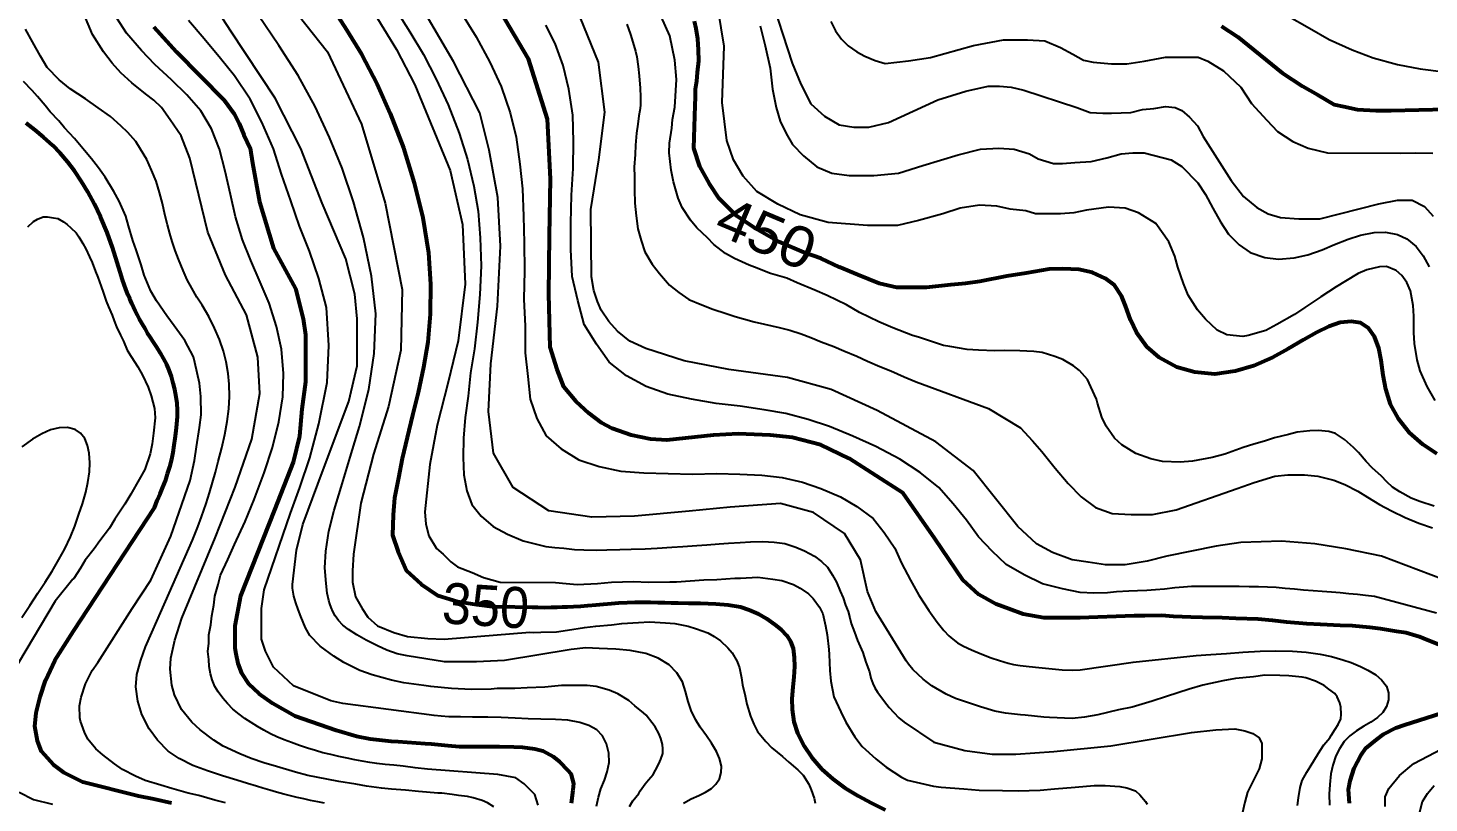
# Model space of a CAD drawing. Header units: metres. Extents: x 552626 to 559174, y 1843804 to 1852371.
# Drawn here: x 557524 to 558106, y 1845001 to 1845323 of the extents above; entities that cross this region are included whole.
import ezdxf
from ezdxf.enums import TextEntityAlignment as Align

# ---------------------------------------------------------------- set-up
doc = ezdxf.new("R2010")
doc.units = ezdxf.units.M
doc.header["$LTSCALE"] = 6.8
doc.layers.add('1', color=7, linetype='Continuous', lineweight=25)
doc.layers.add('2', color=7, linetype='Continuous', lineweight=53)
doc.layers.add('4', color=7, linetype='Continuous')

msp = doc.modelspace()

# ---------------------------------------------------------------- linework, layer by layer
at = {"layer": '1'}
for points in [[(557778.15, 1845005.4), (557778.79, 1845006.43), (557780.89, 1845009.36), (557782.2, 1845011.04), (557784.11, 1845013.28), (557785.13, 1845015.02), (557786.51, 1845017.67), (557787.4, 1845019.68), (557788.16, 1845021.97), (557788.19, 1845023.97), (557787.98, 1845025.65), (557787.28, 1845028.23), (557786.46, 1845030.22), (557784.96, 1845033.08), (557783.6, 1845034.81), (557781.23, 1845037.84), (557780.15, 1845038.85), (557776.54, 1845041.82), (557773.99, 1845043.97), (557769.45, 1845046.83), (557765.84, 1845048.28), (557760.42, 1845049.79), (557756.66, 1845050.17), (557750.47, 1845050.25), (557746.09, 1845050.28), (557739.14, 1845049.6), (557731.76, 1845049.24), (557726.66, 1845048.98), (557719.34, 1845048.92), (557716.8, 1845048.7), (557708.63, 1845048.63), (557700.41, 1845048.93), (557691.83, 1845049.86), (557688.93, 1845050.25), (557680.61, 1845051.3), (557675.43, 1845052.46), (557667.35, 1845054.69), (557662.28, 1845056.43), (557655.58, 1845059.78), (557651.54, 1845062.41), (557645.79, 1845066.54), (557641.52, 1845071.05), (557639.71, 1845074.15), (557637.78, 1845078.85), (557636.66, 1845081.76), (557635.64, 1845084.58), (557634.91, 1845087.34), (557634.3, 1845090.69), (557634.3, 1845092.21), (557636.03, 1845106.4), (557638.55, 1845117.13), (557646.98, 1845139.8), (557657.66, 1845168.16), (557661.24, 1845183.05), (557661.24, 1845191.26), (557661.24, 1845202.56), (557660.22, 1845212.83), (557656.51, 1845227.5), (557646.69, 1845250.57), (557637.79, 1845273.32), (557627.08, 1845294.25), (557608.68, 1845322.14), (557591.56, 1845348.64)], [(557696.35, 1845005.43), (557694.72, 1845005.51), (557689.92, 1845005.86), (557686.64, 1845006.21), (557681.26, 1845006.68), (557675.5, 1845007.1), (557671.26, 1845007.52), (557665.05, 1845008.45), (557660.58, 1845009.23), (557653.5, 1845010.34), (557648.52, 1845011.33), (557640.73, 1845012.83), (557635.52, 1845014.17), (557627.71, 1845016.52), (557622.37, 1845018.14), (557617.19, 1845019.96), (557612.39, 1845021.84), (557605.53, 1845024.97), (557601.6, 1845027.52), (557595.93, 1845031.76), (557592.49, 1845034.94), (557588.2, 1845040.3), (557585.26, 1845046.31), (557584.18, 1845050.36), (557583.45, 1845057.02), (557583.82, 1845061.63), (557585.36, 1845069.06), (557588.3, 1845078.27), (557602.23, 1845111.65), (557610.49, 1845132.59), (557617.45, 1845152.6), (557620.74, 1845171.54), (557619.88, 1845186.67), (557615.2, 1845204.28), (557606.43, 1845220.78), (557599.08, 1845238.61), (557591.61, 1845269.32), (557588.03, 1845278.56), (557583.42, 1845285.23), (557579.83, 1845290.37), (557576.76, 1845293.45), (557573.18, 1845296.02), (557567.55, 1845300.64), (557562.94, 1845304.74), (557559.35, 1845308.85), (557555.77, 1845313.47), (557551.16, 1845320.66), (557542.97, 1845340.69)], [(557630.88, 1845336.36), (557648.91, 1845313.54), (557663.01, 1845283.52), (557672.8, 1845250.6), (557679.89, 1845214.7)], [(557832.4, 1845338.25), (557841.88, 1845308.76), (557845.56, 1845300.12), (557849.65, 1845291.9), (557855.29, 1845286.77), (557861.43, 1845283.17), (557867.57, 1845282.15), (557873.72, 1845282.15), (557881.91, 1845284.2), (557902.46, 1845293.6), (557914.08, 1845297.21), (557923.3, 1845299.22), (557928.1, 1845299.22), (557932.91, 1845298.82), (557938.12, 1845297.61), (557960.15, 1845290.38), (557965.76, 1845288.37), (557970.97, 1845287.97), (557974.58, 1845287.97), (557982.59, 1845288.37), (557987.4, 1845289.58), (557992.2, 1845289.98), (557997.01, 1845290.78), (558001.02, 1845290.38), (558003.82, 1845289.18), (558007.03, 1845286.36), (558010.23, 1845282.75), (558012.64, 1845278.33), (558024.25, 1845260.08), (558029.37, 1845253.4), (558035, 1845248.78), (558039.61, 1845246.21), (558044.73, 1845244.67), (558052.41, 1845244.16), (558061.11, 1845244.16), (558085.69, 1845250.32), (558093.37, 1845251.86), (558099.52, 1845251.86), (558104.64, 1845249.29), (558108.22, 1845245.18)], [(557626.01, 1845149.18), (557628.66, 1845159.78), (557630.26, 1845170.11), (557630.55, 1845179.91), (557629.78, 1845190.03), (557627.64, 1845199.35), (557624.65, 1845209.03), (557620.88, 1845217.82), (557616.97, 1845226.77), (557613.5, 1845235.46), (557610.62, 1845244.9), (557608.49, 1845254.17), (557606.36, 1845263.97), (557603.96, 1845273.05), (557600.59, 1845281.49), (557596.16, 1845288.97), (557590.36, 1845295.6), (557584.08, 1845301.86), (557577.12, 1845308.25), (557571.51, 1845314.06), (557565.39, 1845321.2), (557561.38, 1845327.44)], [(557790.85, 1845058.79), (557786.19, 1845061.55), (557781.16, 1845063.51), (557774.65, 1845064.77), (557768.57, 1845065.31), (557761.7, 1845065.59), (557756.14, 1845065.83), (557750.05, 1845065.13), (557722.33, 1845060.59), (557710.69, 1845060.03), (557697.39, 1845060.03), (557681.99, 1845062.49), (557677.82, 1845063.45), (557673.53, 1845064.97), (557669.63, 1845066.65), (557664.85, 1845069.12), (557661.1, 1845071.22), (557657.64, 1845073.48), (557655.28, 1845075.3), (557653.44, 1845077.26), (557652.05, 1845079.13), (557651.04, 1845081.03), (557650.4, 1845082.63), (557649.81, 1845084.18), (557649.46, 1845085.52), (557648.71, 1845088.61), (557648.35, 1845092.6), (557647.75, 1845099.07), (557648.2, 1845106.03), (557649.37, 1845114.41), (557651.56, 1845123.11), (557654.49, 1845132.66), (557658.2, 1845145.08), (557662.08, 1845157.89), (557666.04, 1845173.22), (557668.25, 1845188.18), (557668.97, 1845204.61), (557667.09, 1845220.24), (557663.85, 1845236.32), (557659.6, 1845251.13), (557654.92, 1845265.17), (557649.74, 1845277.88), (557643.69, 1845290.83), (557636.67, 1845303.7), (557628.65, 1845316.1), (557620.13, 1845328.55)], [(557666.93, 1845331.68), (557677.45, 1845314.43), (557685.13, 1845299.86), (557699.77, 1845264.17), (557704.91, 1845241.72), (557706.08, 1845216.96), (557703.17, 1845193.5), (557698.96, 1845176.21), (557694.37, 1845158.34), (557691.3, 1845142.12), (557689.28, 1845122.44), (557689.68, 1845117.21), (557690.88, 1845112.39), (557694.09, 1845107.17), (557696.89, 1845104.76), (557700.1, 1845101.55), (557702.9, 1845099.54), (557708.91, 1845097.13), (557713.72, 1845095.12), (557720.53, 1845093.11), (557743.6, 1845092.96), (557748.03, 1845092.56), (557752.64, 1845092.19), (557761.06, 1845092.58), (557766.89, 1845093.12), (557775.97, 1845093.49), (557782.19, 1845093.23), (557791.02, 1845093.29), (557793.78, 1845093.35), (557805.19, 1845094.11), (557810.59, 1845094.31), (557818.04, 1845094.77), (557820.42, 1845094.78), (557827.69, 1845095.21), (557833.87, 1845094.47), (557837.65, 1845093.89), (557842.43, 1845092.21), (557845.29, 1845090.66), (557848.72, 1845088.33), (557850.58, 1845086.38), (557853.21, 1845082.81), (557854.61, 1845080.04), (557855.8, 1845075.05), (557856.46, 1845071.33), (557857.13, 1845065.23)], [(557677.36, 1845330.89), (557683.09, 1845321.83), (557688.74, 1845312.42), (557693.97, 1845302.18), (557698.92, 1845291.53), (557703.53, 1845279.65), (557707.04, 1845268.81), (557709.7, 1845257.7), (557711.38, 1845247.29), (557712.29, 1845236.28), (557712.66, 1845224.57), (557712.18, 1845212.73), (557711.11, 1845201.24), (557709.87, 1845190.12), (557708.23, 1845180.15), (557707.27, 1845170.46), (557705.98, 1845161.59), (557705.41, 1845153.01), (557705.18, 1845145), (557705.44, 1845137.76), (557706.8, 1845131.1), (557708.81, 1845125.41), (557712.64, 1845120.58), (557717.67, 1845116.31), (557723.62, 1845113.17), (557730.13, 1845110.4), (557735.17, 1845109.02), (557739.55, 1845108.02), (557743.3, 1845107.63), (557746.98, 1845107.29), (557751.5, 1845106.8), (557755.32, 1845106.56), (557760.55, 1845106.45), (557764.84, 1845106.6), (557770.25, 1845106.76), (557774.98, 1845106.88), (557780.87, 1845107.08), (557785.75, 1845107.28), (557791.97, 1845107.68), (557796.47, 1845107.95), (557802.36, 1845108.42), (557806.48, 1845108.7), (557811.54, 1845109.1), (557815.46, 1845109.37), (557820.24, 1845109.71), (557824.53, 1845109.89), (557829.66, 1845110.06), (557834.48, 1845109.74), (557838.9, 1845109.26), (557843.47, 1845107.67), (557847.03, 1845106.18), (557851.24, 1845103.96), (557854.02, 1845101.73), (557856.62, 1845099.42), (557858.64, 1845096.01), (557860.26, 1845093.19), (557861.8, 1845089.39), (557863.04, 1845086.6), (557864.12, 1845083.63), (557865.18, 1845080.98), (557865.88, 1845078.4), (557866.45, 1845075.98), (557867.78, 1845072.35), (557869, 1845068.9), (557871.23, 1845063.88), (557872.48, 1845059.97), (557873.98, 1845055.91), (557874.56, 1845053.27), (557875.41, 1845051.02), (557876.25, 1845049.2), (557877.42, 1845047.5), (557878.68, 1845045.66), (557880.28, 1845043.61), (557882.17, 1845041.15), (557884.11, 1845038.97), (557886.28, 1845036.75), (557888.46, 1845034.94), (557900.78, 1845026.7), (557913.61, 1845023.23), (557924.96, 1845021.75)], [(558006.77, 1845048.71), (557997.45, 1845045.64), (557991.51, 1845043.66), (557983.17, 1845041.19), (557977.41, 1845040.09), (557968.91, 1845038.08), (557963.42, 1845037.1), (557958.26, 1845036.55), (557948.79, 1845036.98), (557946.49, 1845037.08), (557938.68, 1845037.9), (557936.76, 1845038.04), (557930.5, 1845038.69), (557926.11, 1845039.56), (557920.08, 1845041.38), (557916.02, 1845042.68), (557909.75, 1845044.84), (557905.91, 1845046.64), (557899.96, 1845050.08), (557896.38, 1845052.87), (557892.07, 1845056.9), (557890.27, 1845059.14), (557889.25, 1845060.44), (557876.6, 1845080.95), (557873.2, 1845089.33), (557870.23, 1845102.51), (557863.62, 1845113.43), (557850.7, 1845122.15), (557837.12, 1845125.81), (557816.19, 1845124.34), (557799.16, 1845122.64), (557776.41, 1845120.54), (557758.73, 1845120.13), (557740.84, 1845122.86), (557725.99, 1845132.52), (557717.79, 1845146.72), (557715.7, 1845164.05), (557716.77, 1845183.94), (557719.49, 1845207.86), (557720.72, 1845232.79), (557719.57, 1845252.92), (557716.04, 1845272.63), (557712.07, 1845288.15), (557701.18, 1845309.44), (557689.89, 1845328.92)], [(557704.28, 1845329.96), (557710.65, 1845319.8), (557716.35, 1845309.28), (557721.05, 1845299.09), (557724.67, 1845288.15), (557727.3, 1845277.99), (557728.76, 1845266.85), (557729.85, 1845256.54), (557730.25, 1845245.18), (557730.58, 1845234.12), (557730.65, 1845222.47), (557730.45, 1845210.74), (557730.95, 1845199.46), (557730.99, 1845188.43), (557732.07, 1845178.61), (557733.05, 1845169.26), (557735.79, 1845161.2)], [(557943.35, 1845109.12), (557935.67, 1845116.3), (557917.04, 1845139.62), (557901.65, 1845151.5), (557877.23, 1845164.46), (557858.14, 1845173.2), (557840, 1845178.23), (557815.52, 1845181.54), (557796.99, 1845185.15), (557781.05, 1845190.24), (557774.39, 1845193.32), (557769.27, 1845197.42), (557765.69, 1845201.53), (557762.61, 1845206.15), (557761.08, 1845209.75), (557759.54, 1845214.37), (557758.52, 1845220.02), (557758.27, 1845248.01), (557761.53, 1845268.7), (557764.03, 1845288.42), (557761.47, 1845309.17), (557753.88, 1845327.97)], [(558016.44, 1845145.01), (558008.26, 1845143.41), (558003.08, 1845143.05), (557995.71, 1845143.36), (557990.93, 1845144.38), (557984.74, 1845146.65), (557978.88, 1845150.2), (557975.86, 1845153.05), (557972.29, 1845158.03), (557970.59, 1845161.71), (557968.82, 1845167.49), (557968.31, 1845169.23), (557966.05, 1845174.37), (557964.53, 1845177.41), (557961.31, 1845181.1), (557958.78, 1845183.06), (557954.37, 1845185.65), (557951.08, 1845186.86), (557945.82, 1845188.58), (557942.25, 1845188.98), (557936.51, 1845189.22), (557930.22, 1845189.38), (557926.05, 1845189.24), (557919.35, 1845189.54), (557914.66, 1845189.81), (557907.36, 1845191.08), (557904.84, 1845191.53), (557894.43, 1845194.89), (557891.85, 1845195.71), (557883.66, 1845198.86), (557877.93, 1845201.29), (557869.83, 1845205.22), (557864.49, 1845208.35), (557856.49, 1845212.2), (557851.35, 1845214.51), (557843.93, 1845217.58), (557839.69, 1845219.52), (557832.89, 1845221.42), (557826.29, 1845224.02), (557824.09, 1845224.89), (557817.94, 1845227.64), (557814.16, 1845229.73), (557809.31, 1845233.5), (557806.69, 1845236.22), (557802.27, 1845240.32), (557799.68, 1845243.52), (557796.25, 1845248.89), (557794.53, 1845252.77), (557792.54, 1845259.56), (557791.56, 1845264.38), (557790.75, 1845271.6), (557791, 1845275.63), (557791.86, 1845281.73), (557792.16, 1845285.38), (557793.13, 1845290.55), (557793.89, 1845302.03), (557793.09, 1845310.07), (557791.08, 1845320.11), (557787.48, 1845328.15)], [(557948.14, 1845246.19), (557942.93, 1845246.19), (557938.92, 1845247.39), (557932.51, 1845248.2), (557926.9, 1845249.4), (557919.69, 1845249.8), (557911.68, 1845248.6), (557904.47, 1845246.19), (557894.45, 1845243.38), (557885.64, 1845241.37), (557873.22, 1845241.37), (557856.79, 1845242.57), (557845.18, 1845245.79), (557835.96, 1845250.21), (557827.15, 1845255.43), (557821.54, 1845261.86), (557817.53, 1845268.69), (557814.73, 1845276.72), (557812.79, 1845292.42), (557813.7, 1845315.8), (557811.12, 1845331.1)], [(558047.49, 1845328.55), (558056.78, 1845323.36), (558064.96, 1845318.67), (558074.5, 1845314.35), (558083.22, 1845310.97), (558093.4, 1845308.29), (558102.8, 1845306.42), (558112.61, 1845305.23)], [(557573.74, 1845268.84), (557571.19, 1845273.08), (557569.16, 1845276.22), (557565.85, 1845280.02), (557563, 1845282.83), (557558.7, 1845286.58), (557553.6, 1845290.22), (557548.29, 1845293.99), (557541.97, 1845298.07), (557537.42, 1845301.92), (557532.44, 1845307.02), (557529.55, 1845311.74), (557526.27, 1845317.62), (557523.38, 1845322.95)], [(557645.26, 1845219.34), (557641.41, 1845230.69), (557637.23, 1845241.12), (557633.66, 1845251.56), (557629.71, 1845262.64), (557626.45, 1845273.24), (557621.52, 1845284.29), (557616.76, 1845293.9), (557610.21, 1845303.48), (557604.44, 1845310.72), (557597.55, 1845318.94), (557591.16, 1845326.55)], [(557996.55, 1845090.2), (557992.9, 1845089.95), (557989.2, 1845089.65), (557985.36, 1845089.57), (557981.73, 1845089.48), (557976.68, 1845089.1), (557972.9, 1845088.78), (557967.28, 1845088.61), (557961.61, 1845088.92), (557954.2, 1845090.37), (557945.92, 1845092.47), (557938.25, 1845096.19), (557930.82, 1845100.44), (557925.04, 1845106.02), (557919.31, 1845112.06), (557914.38, 1845118.89), (557908.79, 1845125.76), (557902.85, 1845132.46), (557895.04, 1845138.78), (557886.58, 1845144.28), (557876.7, 1845149.5), (557867.11, 1845153.79), (557857.35, 1845157.88), (557848.57, 1845160.77), (557839.26, 1845163.22), (557830.21, 1845164.75), (557820.23, 1845166.24), (557810.27, 1845167.38), (557800.14, 1845169.21), (557790.26, 1845171.26), (557781.19, 1845174.51), (557773.13, 1845178.84), (557765.83, 1845184.56), (557760.56, 1845192.06), (557755.49, 1845200.27), (557752.87, 1845210.18), (557750.5, 1845220.13), (557749.98, 1845231.37), (557749.9, 1845242.34), (557750.2, 1845254.01), (557750.91, 1845265.07), (557751, 1845276.29), (557750.71, 1845287.19), (557749.1, 1845298.01), (557746.82, 1845307.78), (557743.4, 1845317.02), (557739.55, 1845324.63)], [(557773.18, 1845324.97), (557774.72, 1845320.75), (557775.74, 1845317.56), (557776.86, 1845313.83), (557777.3, 1845311.42), (557777.9, 1845307.36), (557778.3, 1845303.51), (557778.77, 1845298.38), (557778.89, 1845294.76), (557778.87, 1845291.27), (557778.58, 1845289.19), (557778.21, 1845286.94), (557777.72, 1845283.45), (557777.25, 1845279.72), (557776.78, 1845274.69), (557776.61, 1845270.86), (557776.32, 1845265.55), (557776.43, 1845261.52), (557776.34, 1845256.18), (557776.59, 1845250.69), (557777.02, 1845245.39), (557777.76, 1845239.96), (557779.14, 1845235.13), (557780.66, 1845230.47), (557783.8, 1845225.28), (557786.76, 1845221.4), (557790.87, 1845216.53), (557794.87, 1845213.53), (557798.99, 1845210.6), (557804.41, 1845208.34), (557808.97, 1845206.53), (557814.54, 1845204.83), (557818.15, 1845203.61), (557821.69, 1845202.56), (557826.1, 1845201.39), (557830.36, 1845200.35), (557836.52, 1845199.01), (557840.88, 1845197.8), (557845.61, 1845196.34), (557849.61, 1845194.8), (557853.95, 1845193.03), (557859.19, 1845191.09), (557863.41, 1845189.29), (557868.79, 1845187.03), (557873.13, 1845185.04), (557878.37, 1845182.73), (557882.88, 1845180.92), (557888.49, 1845178.43)], [(557828.66, 1845324.25), (557830.71, 1845316.04), (557832.76, 1845306.79), (557833.78, 1845298.06), (557835.32, 1845290.36), (557836.85, 1845284.71), (557839.41, 1845279.58), (557841.97, 1845274.96), (557846.58, 1845270.34), (557852.21, 1845265.72), (557858.36, 1845263.15), (557865.53, 1845262.12), (557875.77, 1845262.12), (557886.01, 1845263.15), (557896.25, 1845266.23), (557910.88, 1845270.69), (557920.09, 1845273.1), (557927.71, 1845273.51), (557934.12, 1845273.1), (557940.53, 1845271.1), (557944.13, 1845269.09), (557950.54, 1845267.08), (557954.15, 1845267.08), (557959.35, 1845267.48), (557966.16, 1845267.88), (557972.57, 1845269.49), (557978.58, 1845271.1), (557983.39, 1845271.5), (557988.2, 1845271.5), (557999.42, 1845268.69), (558003.82, 1845265.87), (558010.41, 1845259.13), (558013.6, 1845254.2), (558016.69, 1845248.54), (558019.88, 1845242.85), (558023.22, 1845237.77), (558027.65, 1845233.26), (558032.22, 1845230.19), (558038.21, 1845228.06), (558043.99, 1845227.42), (558050.47, 1845227.87), (558056.16, 1845229.22), (558062.05, 1845231.25), (558067.26, 1845233.39), (558072.93, 1845235.62), (558078.08, 1845237.33), (558083.73, 1845238.48), (558088.43, 1845238.62)], [(557857.91, 1845326.1), (557859.87, 1845322.24), (557862.46, 1845318.73), (557865.17, 1845315.98), (557868.79, 1845313.45), (557872.09, 1845311.75), (557876.41, 1845309.92), (557880.5, 1845308.63), (557890.24, 1845309.73), (557899.43, 1845311.16), (557917.29, 1845316.09), (557929.71, 1845318.5), (557939.72, 1845318.5), (557946.93, 1845318.1), (557953.34, 1845315.29), (557958.55, 1845312.48)], [(557958.55, 1845312.48), (557962.96, 1845310.07), (557966.96, 1845309.26), (557974.58, 1845308.46), (557980.99, 1845308.46), (557988.2, 1845309.67), (557997.01, 1845311.27), (558004.22, 1845311.27), (558010.63, 1845311.27), (558014.64, 1845309.67), (558021.05, 1845305.65), (558028.26, 1845298.82), (558032.67, 1845291.99), (558039.08, 1845285.16), (558043.48, 1845280.34), (558049.89, 1845276.32), (558056.3, 1845273.51), (558064.32, 1845271.5), (558094.56, 1845271.47), (558100.87, 1845271.52), (558108.07, 1845271.37)], [(557546.48, 1845045.35), (557548.26, 1845050.9), (557551.08, 1845056.49), (557553.43, 1845059.73), (557567.73, 1845082.26), (557575.49, 1845093.93), (557583.8, 1845112.27), (557591.84, 1845135.37), (557593.56, 1845143.67), (557594.46, 1845149.39), (557595.64, 1845157.44), (557596.32, 1845162.66), (557596.21, 1845170.35), (557595.72, 1845175.8), (557593.79, 1845184.41), (557593.11, 1845186.8), (557589.59, 1845193.59), (557585.21, 1845199.7), (557582.03, 1845203.86), (557577.84, 1845210), (557575.42, 1845214.07), (557572.68, 1845220.76), (557571.39, 1845224.98), (557569.37, 1845231.29), (557567.94, 1845235.1), (557566.23, 1845241.17), (557565.05, 1845245.3), (557562.27, 1845251.52), (557560.07, 1845255.43), (557556.46, 1845261.44), (557553.7, 1845265.28), (557550.85, 1845269.02), (557547.95, 1845272.46), (557543.79, 1845277.55), (557539.62, 1845281.97), (557537.27, 1845284.82), (557533.65, 1845288.64), (557531.61, 1845291.24), (557528.39, 1845294.93), (557526.17, 1845297.51), (557522.57, 1845301.15)], [(557647.59, 1845001.39), (557644.84, 1845001.92), (557641.76, 1845002.51), (557638.98, 1845003.07), (557636.19, 1845003.67), (557633.48, 1845004.36), (557630.71, 1845005.09), (557627.69, 1845005.95), (557624.9, 1845006.75), (557621.97, 1845007.6), (557619.34, 1845008.37), (557615.62, 1845009.52), (557611.14, 1845010.88), (557605.25, 1845012.7), (557598.93, 1845014.74), (557592.94, 1845016.99), (557587.18, 1845019.84), (557582.7, 1845023.01), (557578.15, 1845027.51), (557574.76, 1845032.19), (557571.77, 1845038.15), (557570.08, 1845043.68), (557569.28, 1845049.65), (557569.63, 1845054.76), (557571.24, 1845060.69), (557573.25, 1845066.23), (557575.91, 1845072.22), (557577.93, 1845076.93), (557592.73, 1845110.66), (557595.04, 1845116.1), (557596.46, 1845120.37), (557598.45, 1845125.9), (557599.81, 1845130.29), (557601.12, 1845134.52), (557602.32, 1845138.93), (557603.44, 1845143.35), (557604.97, 1845148.96), (557606.16, 1845154.46), (557607.21, 1845159.89), (557607.87, 1845165.24), (557608.07, 1845170.25), (557608.02, 1845175.36), (557607.61, 1845179.89), (557606.73, 1845184.71), (557605.7, 1845189.12), (557604.04, 1845194.05), (557601.91, 1845198.73), (557599.5, 1845203.5), (557596.77, 1845208.19), (557594.59, 1845211.61), (557592.47, 1845215.26), (557590.61, 1845218.84), (557588.88, 1845222.64), (557586.95, 1845227.39), (557585.61, 1845230.98), (557584.29, 1845234.69), (557583.37, 1845238.04), (557582.44, 1845241.57), (557581.33, 1845245.92), (557580.26, 1845250.48), (557579.02, 1845255.02), (557577.73, 1845259.72), (557575.79, 1845264.29), (557573.74, 1845268.84)], [(558109.07, 1845168.69), (558105.78, 1845174.46), (558102.87, 1845180.94), (558101.54, 1845185.53), (558100.4, 1845192.33), (558100.21, 1845196.87), (558100.22, 1845203.63), (558099.85, 1845208.15), (558098.8, 1845214.2), (558097.23, 1845217.62), (558095.25, 1845220.51), (558092.89, 1845222.69), (558088.88, 1845224.28), (558085.95, 1845224.19), (558080.69, 1845222.87), (558077.06, 1845221.47), (558071.85, 1845218.24), (558067.97, 1845215.86), (558061.54, 1845211.72), (558054.87, 1845207.27), (558050.57, 1845204.36), (558043.29, 1845200.21), (558038.66, 1845197.73), (558031.41, 1845195.58), (558029.16, 1845195.3), (558022.42, 1845195.98), (558018.47, 1845197.86), (558013.61, 1845202.49), (558010.29, 1845206.26), (558006.47, 1845212.44), (558004.44, 1845217.22), (558002.16, 1845224.07), (558000.82, 1845228.66), (557998.36, 1845234.63), (557993.01, 1845242.17), (557985.8, 1845246.59), (557980.19, 1845248.6), (557973.38, 1845249), (557964.16, 1845247.79), (557958.95, 1845246.59), (557953.34, 1845246.19), (557948.14, 1845246.19)], [(557524.33, 1845240.77), (557526.72, 1845242.98), (557528.39, 1845244.04), (557530.75, 1845244.91), (557532.46, 1845244.93), (557535.07, 1845244.59), (557536.83, 1845244.24), (557539.18, 1845242.92), (557540.66, 1845241.77), (557542.26, 1845240.36), (557544.42, 1845238.34), (557545.59, 1845236.59), (557547.17, 1845233.84), (557548.39, 1845231.71), (557549.96, 1845228.29), (557551.01, 1845225.95), (557552.52, 1845222.24), (557553.39, 1845219.87), (557554.82, 1845216.06), (557555.68, 1845213.69), (557556.93, 1845209.85), (557557.87, 1845207.59), (557559.36, 1845204.07), (557560.23, 1845201.7), (557561.2, 1845199.26), (557562.88, 1845195.76), (557564.04, 1845193.33), (557565.65, 1845189.54), (557567.21, 1845186.98), (557570.04, 1845182.58), (557571.99, 1845179.21)], [(558088.43, 1845238.62), (558093.44, 1845237.65), (558097.33, 1845235.75), (558101.19, 1845232.61), (558104.02, 1845228.75), (558106.56, 1845224.13)], [(557760.67, 1845000.14), (557761.42, 1845003.82), (557762.44, 1845007.34), (557763.94, 1845010.9), (557765.07, 1845014.38), (557765.8, 1845018.25), (557765.72, 1845022.12), (557764.81, 1845026.06), (557763.15, 1845029.27), (557760.8, 1845031.79), (557757.47, 1845033.62), (557753.72, 1845034.91), (557748.66, 1845035.8), (557743.61, 1845036.13), (557737.51, 1845036.28), (557732.18, 1845036.41), (557726.75, 1845036.69), (557721.02, 1845036.89), (557715.43, 1845037.11), (557709.07, 1845037.05), (557704.07, 1845037.14), (557699.23, 1845037.2), (557696.07, 1845037.47), (557693.22, 1845037.77), (557655.28, 1845042.8), (557650.29, 1845043.92), (557634.78, 1845050.03), (557626.47, 1845057.81), (557623.14, 1845064.48), (557621.48, 1845069.48), (557621.48, 1845075.04), (557621.48, 1845082.26), (557622.59, 1845090.04), (557633.41, 1845121.79), (557637.31, 1845132.48), (557641.5, 1845144.88), (557645.31, 1845158.9), (557648.64, 1845176.15), (557649.42, 1845191.45), (557648.42, 1845207.24), (557645.26, 1845219.34)], [(557679.89, 1845214.7), (557679.35, 1845189.61), (557674.25, 1845166.21), (557668, 1845146.34), (557662.68, 1845126.04), (557659.63, 1845104.76), (557659.23, 1845097.93), (557659.23, 1845093.11), (557660.43, 1845087.09), (557663.23, 1845082.27), (557665.64, 1845078.65), (557669.64, 1845075.03), (557676.45, 1845072.22), (557682.06, 1845070.62), (557690.48, 1845069.81), (557697.29, 1845069.41), (557732.86, 1845072.4), (557734.59, 1845072.24), (557737.53, 1845072.32), (557743.97, 1845072.55), (557748.54, 1845073.22), (557755.64, 1845074.3), (557760.32, 1845074.89), (557766.82, 1845075.42), (557771.13, 1845075.96), (557778.1, 1845076.45), (557782.65, 1845076.64), (557789.26, 1845076.23), (557793.1, 1845075.95), (557798.66, 1845074.84), (557802.12, 1845073.84), (557806.81, 1845072.05), (557809.56, 1845070.59), (557812.17, 1845068.73), (557815.19, 1845065.87), (557816.97, 1845063.81), (557819.05, 1845060.17), (557820.04, 1845057.54), (557820.85, 1845053.36), (557821.31, 1845050.47), (557822.35, 1845045.94), (557823.07, 1845042.51), (557824.55, 1845037.46), (557825.91, 1845034.21), (557827.54, 1845031.08), (557830.91, 1845026.94), (557833.43, 1845024.31), (557837.88, 1845020.68), (557840.54, 1845018.44), (557844.27, 1845015.2), (557846.45, 1845013), (557848.82, 1845009.3), (557849.79, 1845006.85), (557850.98, 1845003.39), (557851.43, 1845001.35)], [(557571.99, 1845179.21), (557574.33, 1845174.17), (557575.55, 1845170.52), (557576.95, 1845165.37), (557577.26, 1845161.41), (557576.54, 1845155.04), (557576.03, 1845150.7), (557575.24, 1845146.42), (557572.91, 1845139.94), (557570.67, 1845135.76), (557567.15, 1845129.71), (557564.62, 1845125.59), (557560.56, 1845119.28), (557558.26, 1845115.66), (557554.27, 1845110.31), (557551.91, 1845107.06), (557548.23, 1845102.32), (557546.17, 1845099.02), (557543.48, 1845094.69), (557543.02, 1845094.36), (557535.65, 1845085.22), (557514.36, 1845049.45)], [(557888.49, 1845178.43), (557893.36, 1845176.43), (557923.48, 1845165.27), (557936.81, 1845157.35), (557941.74, 1845151.91), (557945.69, 1845147.46), (557951.12, 1845140.53), (557956.55, 1845134.09), (557961.98, 1845128.65), (557967.9, 1845124.19), (557974.81, 1845121.72), (557982.71, 1845121.23), (557991.59, 1845121.23), (558001.46, 1845123.2), (558026.74, 1845132.1), (558033.81, 1845134.54), (558042.4, 1845137.14), (558047.77, 1845137.69), (558054.74, 1845137.76), (558060.28, 1845137.2), (558066.94, 1845135.56), (558071.53, 1845133.68), (558076.98, 1845130.93), (558080.89, 1845128.54), (558085.97, 1845125.49), (558090.83, 1845122.84), (558096.53, 1845119.99), (558102.3, 1845117.64), (558107.88, 1845115.77)], [(557735.79, 1845161.2), (557739.74, 1845154.01), (557745.86, 1845148.51), (557753.24, 1845143.99), (557761.66, 1845141.27), (557770.68, 1845139.3), (557780.34, 1845138.52), (557790.36, 1845138.25), (557800.54, 1845138.04), (557810.56, 1845138.29), (557820.1, 1845138), (557829.32, 1845137.66), (557837.7, 1845136.64), (557846.25, 1845134.72), (557853.8, 1845132.14), (557861.97, 1845128.63), (557868.75, 1845124.62), (557875.52, 1845119.55), (557880.15, 1845113.83), (557884.6, 1845107.3), (557887.38, 1845101.05), (557891.03, 1845094.04), (557894.52, 1845087.71), (557898.61, 1845081.36), (557902.18, 1845076.54), (557904.91, 1845073.04), (557906.95, 1845070.93), (557908.7, 1845069.45), (557910.62, 1845068.02), (557913.11, 1845066.55), (557916.46, 1845064.98), (557920.05, 1845063.5), (557924.52, 1845061.76), (557927.98, 1845060.57), (557931.6, 1845059.46), (557933.85, 1845058.99), (557936.58, 1845058.57), (557940.31, 1845058.13), (557944.36, 1845057.68), (557949.9, 1845057.1), (557954.02, 1845056.79), (557958.55, 1845056.61), (557961.49, 1845056.79), (557983.51, 1845059.96), (558009.79, 1845062.74), (558015.81, 1845063.09), (558022.33, 1845063.59), (558029.15, 1845064.09), (558036.33, 1845064.45), (558042.81, 1845064.61), (558049.78, 1845064.48), (558055.45, 1845064.1), (558061.33, 1845063.27), (558065.93, 1845062.28), (558070.61, 1845060.95), (558074.18, 1845059.72), (558078.07, 1845058.13), (558081.1, 1845056.61), (558084.41, 1845054.64), (558086.76, 1845052.53), (558088.76, 1845049.96), (558089.62, 1845047.19), (558089.68, 1845044.27), (558088.8, 1845041.44), (558087.26, 1845038.95), (558085.02, 1845036.89), (558082.37, 1845035.04), (558079.35, 1845033.33), (558076.38, 1845031.45), (558073.58, 1845029.27), (558071.26, 1845026.91), (558069.27, 1845023.95), (558067.78, 1845020.97), (558066.51, 1845017.18), (558065.75, 1845013.52), (558065.24, 1845009.11), (558065.07, 1845005.05), (558065.15, 1845000.52)], [(557521.89, 1845078.52), (557525.12, 1845083.41), (557528.5, 1845088.55), (557531.51, 1845093.18), (557534.42, 1845097.79), (557537.28, 1845102.56), (557539.74, 1845107.02), (557542.07, 1845111.98), (557543.86, 1845116.41), (557545.59, 1845121.39), (557547.02, 1845125.77), (557548.4, 1845130.57), (557549.34, 1845134.61), (557549.95, 1845139.07), (557550.09, 1845142.77), (557549.81, 1845146.73), (557549.17, 1845149.92), (557548.08, 1845152.9), (557546.29, 1845155.08), (557543.96, 1845156.64), (557540.8, 1845157.43), (557537.37, 1845157.29), (557533.78, 1845156.51), (557530.16, 1845154.82), (557526.32, 1845152.52), (557521.83, 1845149.39)], [(558108.57, 1845124.77), (558102.63, 1845126.69), (558099.12, 1845128.06), (558094.42, 1845130.71), (558091.33, 1845132.6), (558088.96, 1845134.78), (558086.76, 1845137.17), (558082.9, 1845140.68), (558080.38, 1845143.31), (558077.16, 1845147), (558075.09, 1845149.12), (558071.43, 1845152.46), (558067.6, 1845154.93), (558064.84, 1845155.73), (558060.5, 1845156.23), (558057, 1845156.08), (558051.65, 1845155.5), (558048.05, 1845154.58), (558042.34, 1845153.1), (558038.13, 1845151.81), (558033.73, 1845150.5), (558029.24, 1845149.08), (558021.59, 1845146.41), (558016.44, 1845145.01)], [(557736.44, 1845000.45), (557734.96, 1845004.9), (557730.52, 1845009.36), (557727.06, 1845011.83), (557719.66, 1845013.31), (557690.35, 1845015.49), (557685.33, 1845016.07), (557680.28, 1845016.78), (557676.37, 1845017.1), (557672.76, 1845017.44), (557669.33, 1845017.82), (557666.37, 1845018.25), (557663.31, 1845018.72), (557660.18, 1845019.35), (557657.04, 1845019.98), (557653.5, 1845020.78), (557650.26, 1845021.51), (557646.94, 1845022.3), (557643.83, 1845023.18), (557640.51, 1845024.14), (557637.15, 1845025.36), (557633.86, 1845026.48), (557630.79, 1845027.66), (557627.83, 1845028.91), (557625.13, 1845030.14), (557622.39, 1845031.73), (557619.7, 1845033.19), (557617.18, 1845034.88), (557614.51, 1845036.45), (557612.09, 1845038.35), (557609.56, 1845040.33), (557607.31, 1845042.68), (557605.31, 1845044.94), (557603.46, 1845047.53), (557602.08, 1845049.87), (557600.88, 1845052.61), (557600.22, 1845055.12), (557599.62, 1845058.1), (557599.49, 1845061.02), (557599.19, 1845064.33), (557599.49, 1845067.82), (557599.59, 1845071.23), (557600.35, 1845075.37), (557600.81, 1845079.24), (557601.61, 1845083.67), (557602, 1845087.41), (557603.37, 1845092.14), (557604.45, 1845096.02), (557607.47, 1845102.54), (557610.16, 1845108.82), (557614.59, 1845118.33), (557618.32, 1845127.44), (557622.6, 1845138.61), (557626.01, 1845149.18)], [(558122.58, 1845090.38), (558086.71, 1845103.98), (558071.86, 1845107.06), (558059.06, 1845109.12), (558045.23, 1845110.14), (558028.34, 1845109.63), (558018.1, 1845108.09), (558007.86, 1845106.04), (557997.62, 1845103.98), (557989.43, 1845101.93), (557980.21, 1845100.39), (557972.02, 1845100.39), (557964.85, 1845101.41), (557958.2, 1845102.44), (557950, 1845105.52), (557943.35, 1845109.12)], [(558109.63, 1845080.22), (558083.8, 1845087.23), (558080.16, 1845087.69), (558076.77, 1845088.06), (558073.24, 1845088.36), (558069.61, 1845088.69), (558065.98, 1845088.95), (558062.06, 1845089.29), (558058.33, 1845089.57), (558054.38, 1845089.9), (558050.63, 1845090.23), (558046.77, 1845090.58), (558043.02, 1845090.88), (558039.45, 1845091.09), (558035.6, 1845091.23), (558031.75, 1845091.27), (558027.65, 1845091.35), (558023.89, 1845091.35), (558020.26, 1845091.43), (558016.84, 1845091.4), (558013.57, 1845091.42), (558010.66, 1845091.36), (558007.78, 1845091.37), (558004.47, 1845091.04), (558000.95, 1845090.8), (557996.55, 1845090.2)], [(557857.13, 1845065.23), (557857.3, 1845063.06), (557857.56, 1845056.44), (557858.02, 1845052.02), (557859.22, 1845045.51), (557862.1, 1845039.22), (557864.24, 1845035.01), (557867.95, 1845028.91), (557870.93, 1845024.91), (557876.71, 1845019.74), (557880.95, 1845016.27), (557887.37, 1845012.13), (557889.8, 1845010.91), (557900.57, 1845008.46), (557903.77, 1845008), (557913.18, 1845007.28), (557919.53, 1845006.74), (557929.35, 1845006.54), (557935.73, 1845006.49), (557944.92, 1845006.78), (557950.85, 1845007.24), (557959.41, 1845008.03), (557967.33, 1845008.64), (557971.97, 1845008.74), (557978.03, 1845008.26), (557980.95, 1845007.68), (557984.53, 1845006.42), (557986.35, 1845004.84), (557988.7, 1845001.99), (557989.41, 1845000.94)], [(557796.74, 1845001.27), (557800, 1845003.07), (557803.15, 1845004.58), (557805.84, 1845005.95), (557808.4, 1845007.47), (557810.2, 1845009.28), (557811.72, 1845011.42), (557812.4, 1845014.1), (557812.56, 1845016.76), (557811.76, 1845019.94), (557810.51, 1845022.86), (557808.39, 1845026.31), (557806.25, 1845029.38), (557803.7, 1845032.94), (557801.74, 1845036.07), (557799.93, 1845039.89), (557798.75, 1845043.62), (557797.62, 1845047.74), (557796.28, 1845051.7), (557793.97, 1845055.47), (557790.85, 1845058.79)], [(558051.83, 1845000.33), (558052.28, 1845003.52), (558052.97, 1845007.89), (558053.85, 1845010.76), (558055.7, 1845014.22), (558057.04, 1845016.39), (558059.02, 1845019.59), (558061.33, 1845023.2), (558062.84, 1845025.58), (558065.32, 1845028.55), (558065.87, 1845029.48), (558067.54, 1845032.07), (558068.72, 1845034.02), (558069.86, 1845036.35), (558070, 1845038.27), (558069.81, 1845041.29), (558069.49, 1845043.06), (558068.33, 1845045.48), (558067.29, 1845046.97), (558064.89, 1845048.67), (558062.89, 1845050.22), (558059.34, 1845051.97), (558055.36, 1845053.37), (558053.79, 1845053.75), (558048.3, 1845054.29), (558044.49, 1845054.39), (558038.29, 1845054.47), (558033.61, 1845053.88), (558026.09, 1845053.13), (558020.79, 1845052.18), (558012.46, 1845050.38), (558006.77, 1845048.71)], [(557606.49, 1845001.41), (557601.97, 1845002.55), (557595.35, 1845004.48), (557590.94, 1845005.55), (557584.14, 1845007.45), (557579.59, 1845008.79), (557573.06, 1845010.82), (557569.14, 1845012.52), (557563.66, 1845015.26), (557560.31, 1845017.69), (557555.57, 1845021.38), (557552.59, 1845023.86), (557549.33, 1845027.92), (557547.83, 1845030.78), (557546.2, 1845035.42), (557545.93, 1845036.82), (557545.88, 1845041.76), (557546.48, 1845045.35)], [(557924.96, 1845021.75), (557934.83, 1845021.75), (557950.63, 1845022.74), (557974.32, 1845025.21), (558007.84, 1845030.69), (558017.94, 1845031.81), (558025.8, 1845032.19), (558029.92, 1845031.44), (558033.29, 1845030.31), (558035.9, 1845028.43), (558037.03, 1845026.18), (558037.03, 1845022.8), (558037.03, 1845019.8), (558035.9, 1845015.67), (558031.04, 1845005.92), (558029.92, 1845001.79), (558028.79, 1844996.91)], [(558088.32, 1844999.99), (558088.32, 1845003.95), (558089.8, 1845007.41), (558094.24, 1845012.85), (558100.16, 1845017.8), (558131.57, 1845034.35)], [(558102.57, 1844997.23), (558103.78, 1845002.04), (558105.84, 1845005.34), (558108.56, 1845008.63)], [(557520.78, 1845005.9), (557526.7, 1845002.93), (557534.6, 1845000.95)], [(557717.98, 1844999.77), (557715.29, 1845001.52), (557713.17, 1845002.49), (557709.42, 1845003.55), (557706.98, 1845004.1), (557703.3, 1845004.59), (557700.69, 1845004.93), (557696.35, 1845005.43)], [(557774.27, 1844999.97), (557775.7, 1845002.24), (557778.15, 1845005.4)]]:
    msp.add_lwpolyline(points, dxfattribs=at)
at = {"layer": '2'}
for points in [[(557649.87, 1845333.41), (557656.8, 1845322.65), (557662.91, 1845312.54), (557669.5, 1845300.01), (557674.87, 1845287.93), (557680.37, 1845273.65), (557684.88, 1845259.11), (557688.46, 1845244.6), (557690.74, 1845229.98), (557691.67, 1845216.95), (557691.48, 1845204.45), (557690.47, 1845192.86), (557688.67, 1845182.49), (557686.52, 1845171.92), (557684.2, 1845162.54), (557681.91, 1845153.24), (557679.86, 1845144.51), (557678.29, 1845136.55), (557676.66, 1845128.23), (557676.15, 1845121.2), (557675.9, 1845112.73), (557678.22, 1845105.77), (557681.61, 1845097.86), (557687.81, 1845092.3), (557694.7, 1845087.67), (557702.88, 1845085.08), (557710.9, 1845083.85), (557718.45, 1845082.96), (557724.59, 1845083.01), (557728.87, 1845082.72), (557731.48, 1845082.88), (557733.81, 1845082.72), (557736.05, 1845082.72), (557739.01, 1845082.7), (557741.77, 1845082.78), (557744.21, 1845082.81), (557746.34, 1845082.88), (557748.53, 1845082.93), (557751.03, 1845083.03)], [(558026.21, 1845078.07), (558020.55, 1845078.4), (558012.36, 1845078.52), (558007.58, 1845078.68), (558000.32, 1845078.92), (557995.52, 1845079.27), (557988.39, 1845079.23), (557983.93, 1845079.15), (557961.43, 1845078.35), (557946.46, 1845078.35), (557937.86, 1845079.85), (557931.87, 1845082.1), (557926.63, 1845083.98), (557919.52, 1845088.1), (557912.78, 1845094.11), (557901.14, 1845111.32), (557888.05, 1845130.17), (557865.52, 1845144.55), (557853.75, 1845150.19), (557841.97, 1845153.27), (557832.76, 1845154.3), (557819.44, 1845154.81), (557809.2, 1845154.3), (557789.88, 1845152.18), (557783.07, 1845152.58), (557775.06, 1845154.19), (557767.05, 1845157), (557762.64, 1845159.41), (557757.43, 1845163.43), (557752.22, 1845168.25), (557747.02, 1845174.28), (557744.21, 1845181.51), (557741.41, 1845190.75), (557740.77, 1845212.82), (557741.04, 1845237.01), (557741.46, 1845260.69), (557740.18, 1845285.6), (557732.3, 1845310.57), (557720.77, 1845330.25)], [(557576.68, 1845323.85), (557586.17, 1845313.54), (557605.95, 1845293.45), (557610.04, 1845287.8), (557612.09, 1845283.69), (557614.14, 1845279.07), (557616.7, 1845273.42), (557617.72, 1845267.26), (557620.53, 1845251.25), (557626.42, 1845231.92), (557635.61, 1845215.2), (557638.71, 1845202.56), (557639.74, 1845195.88), (557639.74, 1845186.13), (557639.74, 1845176.37), (557638.2, 1845165.08), (557637.18, 1845153.78), (557634.62, 1845143), (557626.85, 1845123.2), (557612.76, 1845087.49), (557610.35, 1845075.03), (557610.35, 1845070.21), (557610.35, 1845065.79), (557610.75, 1845063.38), (557611.55, 1845059.37), (557613.16, 1845055.35), (557615.96, 1845050.93), (557620.37, 1845046.91), (557625.98, 1845042.9), (557635.27, 1845037.57), (557652.45, 1845031.61), (557660.93, 1845029.24), (557666.59, 1845028.05), (557675.36, 1845027.15), (557678.24, 1845026.94), (557689.47, 1845026.16), (557691.87, 1845025.99), (557698.91, 1845025.25), (557703.52, 1845024.88), (557710.17, 1845024.95), (557716.17, 1845024.84), (557720.26, 1845024.88), (557726.27, 1845024.77), (557729.81, 1845024.55), (557735.03, 1845023.88), (557738.28, 1845023.04), (557742.56, 1845020.73), (557745.2, 1845018.68), (557748.9, 1845014.96), (557749.92, 1845013.66), (557751.1, 1845009.53), (557750.78, 1845006.73)], [(558001.66, 1845182.52), (557994.43, 1845186.47), (557989.26, 1845191), (557984.91, 1845196.94), (557982.47, 1845202.1), (557980.39, 1845207.97), (557978.66, 1845212.18), (557975.77, 1845216.57), (557972.09, 1845219.37), (557966.7, 1845221.85), (557961.06, 1845223.05), (557954.4, 1845223.39), (557948.68, 1845223.16), (557939.11, 1845221.58), (557931.11, 1845220.24), (557919.91, 1845218.08), (557913.9, 1845217.21), (557907.76, 1845216.64), (557897.66, 1845215.65), (557891.65, 1845215.65), (557885.24, 1845215.65), (557878.03, 1845217.26), (557869.21, 1845220.88), (557861.6, 1845224.09), (557853.99, 1845227.71), (557846.78, 1845230.12), (557836.36, 1845234.54), (557825.95, 1845240.56), (557818.74, 1845245.38), (557811.52, 1845252.62), (557807.52, 1845258.64), (557803.51, 1845265.87), (557801.11, 1845273.51), (557801.54, 1845291.15), (557801.74, 1845294.61), (557801.8, 1845297.98), (557802.25, 1845301.38), (557802.53, 1845304.92), (557803.07, 1845309.72), (557802.97, 1845314.36), (557802.74, 1845318.95), (557801.97, 1845323.17), (557801.28, 1845326.31)], [(558020.25, 1845324.13), (558027.06, 1845319.71), (558045.49, 1845304.85), (558053.9, 1845299.22), (558060.31, 1845295.61), (558067.12, 1845291.59), (558071.13, 1845290.78), (558076.74, 1845289.58), (558084.35, 1845289.18), (558090.76, 1845289.18), (558125.24, 1845289.99)], [(557527.28, 1845033.36), (557527.83, 1845038.91), (557529.49, 1845045.58), (557531.71, 1845052.25), (557535.59, 1845060.59), (557543.35, 1845072.81), (557576.99, 1845124.03), (557578.12, 1845127.1), (557579.37, 1845129.87), (557580.38, 1845132.68), (557581.5, 1845135.3), (557582.43, 1845138.2), (557583.36, 1845141.12), (557584.13, 1845144.31), (557584.71, 1845147.09), (557585.21, 1845150.13), (557585.6, 1845152.89), (557586.03, 1845156.03), (557586.32, 1845158.89), (557586.56, 1845161.94), (557586.49, 1845164.63), (557586.35, 1845167.56), (557585.94, 1845170.15), (557585.47, 1845173.15), (557584.75, 1845175.78), (557584.04, 1845178.59), (557583.03, 1845181.22), (557582.11, 1845183.6), (557580.74, 1845186.14), (557579.47, 1845188.34), (557577.92, 1845190.79), (557576.52, 1845192.87), (557575.26, 1845194.84), (557574.13, 1845196.63), (557573.03, 1845198.53), (557571.94, 1845200.4), (557570.79, 1845202.44), (557569.92, 1845204.14), (557568.99, 1845205.89), (557568.3, 1845207.41), (557567.54, 1845208.97), (557566.71, 1845210.84), (557565.89, 1845212.73), (557565.06, 1845214.84), (557564.37, 1845216.77), (557563.66, 1845218.72), (557562.73, 1845221.92), (557561.47, 1845226), (557559.47, 1845232.24), (557557.26, 1845238.42), (557554.54, 1845245.02), (557552.1, 1845250.27), (557549.23, 1845255.37), (557546.64, 1845259.69), (557543.68, 1845264.05), (557540.99, 1845267.69), (557537.8, 1845271.37), (557534.68, 1845274.59), (557530.91, 1845278.02), (557527.42, 1845280.93), (557523.59, 1845283.91)], [(558109.69, 1845146.55), (558103.92, 1845150.42), (558098.38, 1845155.26), (558093.86, 1845161.08), (558090.55, 1845166.92), (558088.52, 1845173.42), (558087.44, 1845179.13), (558086.59, 1845185.38), (558085.63, 1845190.41), (558083.86, 1845195.3), (558081.46, 1845198.54), (558078.08, 1845200.89), (558074.1, 1845201.48), (558069.64, 1845200.99), (558064.85, 1845199.36), (558059.71, 1845196.83), (558054.34, 1845193.83), (558047.92, 1845190.07), (558041.49, 1845186.57), (558033.61, 1845183.02), (558025.88, 1845180.82), (558017.54, 1845179.65), (558009.19, 1845180.46), (558001.66, 1845182.52)], [(557751.03, 1845083.03), (557754.05, 1845083.23), (557757.05, 1845083.46), (557760.47, 1845083.75), (557763.49, 1845084.01), (557766.82, 1845084.26), (557769.9, 1845084.51), (557773.36, 1845084.68), (557776.53, 1845084.83), (557779.84, 1845084.84), (557782.98, 1845084.86), (557786.04, 1845084.77), (557788.99, 1845084.74), (557791.61, 1845084.58), (557794.54, 1845084.54), (557798.83, 1845084.45), (557803.84, 1845084.39), (557810.18, 1845084.19), (557815.32, 1845083.74), (557820.39, 1845082.92), (557823.99, 1845081.7), (557827.92, 1845079.94), (557831.28, 1845078), (557834.69, 1845075.63), (557837.3, 1845073.44), (557839.62, 1845071.04), (557841.18, 1845068.48), (557842.25, 1845065.56), (557842.79, 1845061.91), (557842.88, 1845058.15), (557842.62, 1845053.66), (557842.16, 1845049.52), (557841.8, 1845044.68), (557841.83, 1845040.29), (557842.66, 1845035.11), (557844.17, 1845030.45), (557846.89, 1845025.02), (557850.06, 1845020.33), (557854.18, 1845015.47), (557858.73, 1845011.45), (557863.72, 1845007.77), (557869.38, 1845004.41), (557874.72, 1845001.5), (557880.55, 1844998.51)], [(558110.42, 1845067.21), (558105.91, 1845069.02), (558102.59, 1845070.41), (558096.96, 1845072.09), (558092.99, 1845072.64), (558086.39, 1845073.71), (558081.94, 1845074.3), (558074.72, 1845075.01), (558069.57, 1845075.13), (558061.43, 1845075.53), (558055.78, 1845075.87), (558047.22, 1845076.61), (558041.44, 1845077.22), (558035.57, 1845077.72), (558026.21, 1845078.07)], [(558073.39, 1845001.31), (558073.06, 1845006.98), (558073.66, 1845010.57), (558075.38, 1845015.83), (558078.14, 1845021.12), (558080.22, 1845024.24), (558084.72, 1845027.84), (558087.58, 1845030.01), (558092.68, 1845032.65), (558096.33, 1845033.86), (558114.53, 1845039.66)], [(557584.01, 1845001.31), (557576.67, 1845002.94), (557570.29, 1845004.22), (557547.23, 1845010.02), (557539.47, 1845013.91), (557535.04, 1845017.24), (557530.05, 1845022.8), (557528.39, 1845027.24), (557527.28, 1845033.36)], [(557750.78, 1845006.73), (557750.13, 1845001.32)]]:
    msp.add_lwpolyline(points, dxfattribs=at)

# ---------------------------------------------------------------- texts
at = {"layer": '4'}
for s, rotation, width, p in [('450', 337.234, 1.1, (557827.91, 1845230.21)), ('350', 356.293, 0.95, (557714.05, 1845074.96))]:
    msp.add_text(s, height=17, rotation=rotation, dxfattribs=dict(at, width=width)).set_placement(p, align=Align.CENTER)

doc.saveas('drawing.dxf')
